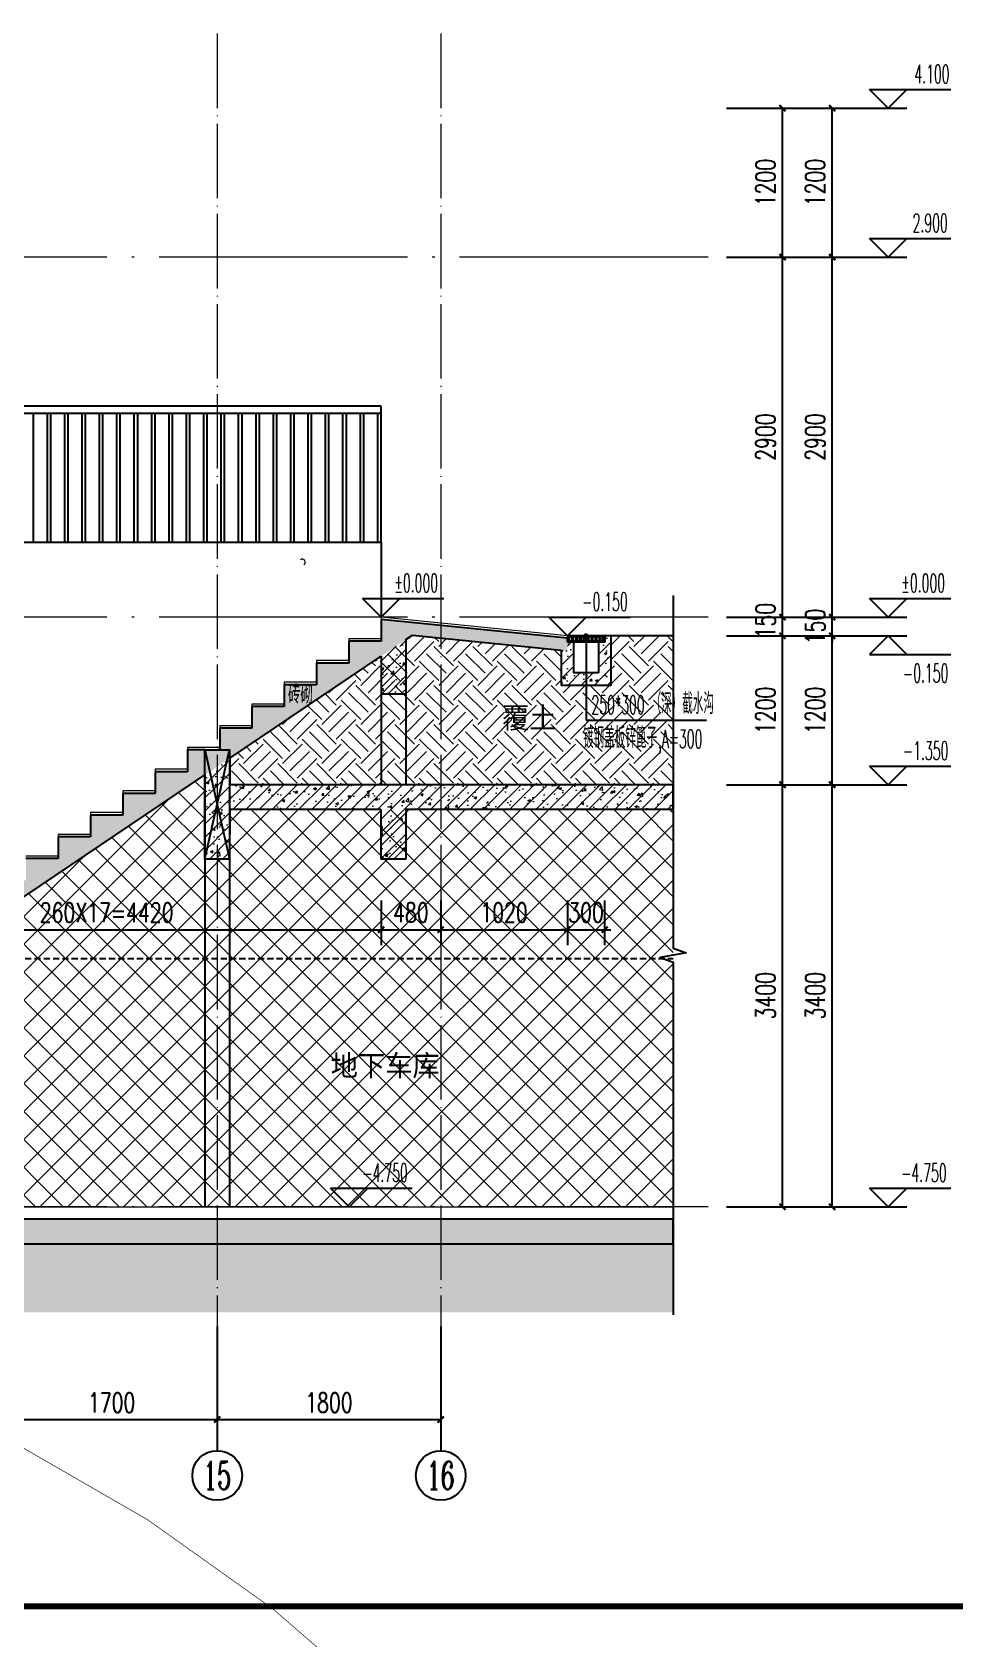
# Model space of a CAD drawing. Extents: x -1712635 to -854203, y -534641 to -21985.
# Drawn here: x -1000823 to -993393, y -90455 to -77513 of the extents above; entities that cross this region are included whole.
import ezdxf
from ezdxf.enums import TextEntityAlignment as Align

# ---------------------------------------------------------------- set-up
doc = ezdxf.new("R2010")
doc.units = 0
doc.header["$LTSCALE"] = 1000
doc.linetypes.add('DOTE', pattern=[2.42, 2, -0.2, 0.02, -0.2])
doc.linetypes.add('HIDDEN', pattern=[0.375, 0.25, -0.125])
doc.layers.get('0').update_dxf_attribs({"linetype": 'CONTINUOUS'})
doc.layers.get('Defpoints').update_dxf_attribs({"linetype": 'CONTINUOUS'})
for name, color, linetype in [('-TK', 7, 'CONTINUOUS'), ('A-AXIS_TEXT', 7, 'CONTINUOUS'), ('AXIS', 3, 'CONTINUOUS'), ('DIM_ELEV', 3, 'CONTINUOUS'), ('DIM_LEAD', 3, 'CONTINUOUS'), ('DIM_SYMB', 3, 'CONTINUOUS'), ('PUB_DIM', 3, 'CONTINUOUS'), ('PUB_TEXT', 2, 'CONTINUOUS'), ('S-X详图填充', 252, 'CONTINUOUS'), ('S-大样-砼线', 7, 'CONTINUOUS'), ('Stair-栏杆', 142, 'CONTINUOUS'), ('TEXT', 2, 'CONTINUOUS'), ('WALL', 2, 'CONTINUOUS'), ('地库集水坑', 128, 'CONTINUOUS'), ('审核', 1, 'CONTINUOUS'), ('尺寸标注', 86, 'CONTINUOUS'), ('看线', 251, 'CONTINUOUS')]:
    doc.layers.add(name, color=color, linetype=linetype)
for name, color, linetype, lineweight in [('AXIS_TEXT', 7, 'CONTINUOUS', 20), ('DOTE', 19, 'DOTE', 9), ('PUB_HATCH', 8, 'CONTINUOUS', 9), ('内粉刷', 37, 'CONTINUOUS', 9), ('填充', 251, 'CONTINUOUS', 5), ('立面-栏杆', 105, 'CONTINUOUS', 15)]:
    doc.layers.add(name, color=color, linetype=linetype, lineweight=lineweight)
doc.styles.add('_TCH_AXIS', font='COMPLEX', dxfattribs={"bigfont": 'GBCBIG'})
doc.styles.add('_TCH_DIM', font='SIMPLEX.shx', dxfattribs={"width": 0.7, "bigfont": 'GBCBIG.shx'})
doc.styles.add('_TCH_DIM_T3', font='SIMPLEX', dxfattribs={"width": 0.705882, "bigfont": 'GBCBIG'})
doc.styles.add('COMPLEX', font='COMPLEX')
doc.styles.add('TSSD_REIN', font='tssdeng.shx', dxfattribs={"width": 0.7, "height": 300, "bigfont": 'tssdchn.shx'})
doc.dimstyles.new('_TCH_ARCH&&50', dxfattribs={"dimtxt": 157.5, "dimasz": 50, "dimexe": 125, "dimexo": 150, "dimgap": 58.75, "dimtad": 1, "dimdec": 0, "dimzin": 0, "dimdsep": 46, "dimtxsty": '_TCH_DIM_T3', "dimblk": 'ARCHTICK', "dimcen": 0.09, "dimclrt": 7, "dimazin": 0, "dimtfac": 1, "dimtdec": 0, "dimtix": 1, "dimtmove": 2, "dimatfit": 3, "dimldrblk": 'ARCHTICK', "dimfxl": 0, "dimtolj": 1, "dimtzin": 0, "dimarcsym": 0})
pattern_1 = [(45, (-1417220.55, -45916.55), (-53.033009, 53.033009), []), (50, (-1417220.55, -45916.55), (215.178055, -18.82564), [22.5, -247.5]), (355, (-1417220.55, -45916.55), (-41.6254, 225.65764), [18, -198]), (100.4514, (-1417202.62, -45918.12), (173.55281, 206.83186), [19.12206, -210.34263]), (46.1842, (-1417220.55, -45856.55), (320.17231, -49.6557), [33.75, -371.25]), (96.6356, (-1417193.87, -45860.7), (280.39881, 292.23536), [28.68309, -315.5139]), (351.1842, (-1417220.55, -45856.55), (280.39858, 292.23558), [27, -297]), (21, (-1417190.55, -45871.55), (179.072116, -120.78567), [22.5, -247.5]), (326, (-1417190.55, -45871.55), (72.9946, 217.54501), [18, -198]), (71.4514, (-1417175.63, -45881.61), (252.06679, 96.75915), [19.12206, -210.34263]), (37.5, (-1417220.55, -45916.55), (3.647957, 99.868156), [0, -195.6, 0, -201, 0, -198.75]), (7.5, (-1417220.55, -45916.55), (78.92086, 118.323514), [0, -114.6, 0, -191.1, 0, -75.75]), (327.5, (-1417287.45, -45916.55), (160.146731, -6.766462), [0, -75, 0, -234, 0, -310.5]), (317.5, (-1417317.45, -45916.55), (174.95585, 30.031495), [0, -97.5, 0, -155.4, 0, -220.5])]

# ---------------------------------------------------------------- blocks, each defined once
blk = doc.blocks.new('_ArchTick')
at = {"color": 0, "const_width": 0.35}
blk.add_lwpolyline([(-0.5, -0.5), (0.5, 0.5)], dxfattribs=at)
blk = doc.blocks.new('*D1315')
at = {"layer": 'AXIS', "color": 0, "lineweight": -2}
for p, q in [((-999333, -88089), (-999333, -88814)), ((-997533, -88089), (-997533, -88814)), ((-999333, -88689), (-997533, -88689))]:
    blk.add_line(p, q, dxfattribs=at)
at = {"layer": 'Defpoints', "color": 0}
for p in [(-999333, -87939), (-997533, -87939), (-997533, -88689)]:
    blk.add_point(p, dxfattribs=at)
at = {"layer": 'AXIS', "color": 0, "lineweight": -2, "xscale": 50, "yscale": 50, "zscale": 50, "rotation": 180}
blk.add_blockref('_ArchTick', (-999333, -88689), dxfattribs=at)
at = {"layer": 'AXIS', "color": 0, "lineweight": -2, "xscale": 50, "yscale": 50, "zscale": 50}
blk.add_blockref('_ArchTick', (-997533, -88689), dxfattribs=at)
at = {"layer": 'AXIS', "color": 7, "insert": (-998433, -88552), "char_height": 157.5, "attachment_point": 5, "style": '_TCH_DIM_T3'}
blk.add_mtext('\\A1;1800', dxfattribs=at)
blk = doc.blocks.new('*D1316')
at = {"layer": 'AXIS', "color": 0, "lineweight": -2}
for p, q in [((-1001033, -88089), (-1001033, -88814)), ((-999333, -88089), (-999333, -88814)), ((-1001033, -88689), (-999333, -88689))]:
    blk.add_line(p, q, dxfattribs=at)
at = {"layer": 'Defpoints', "color": 0}
for p in [(-1001033, -87939), (-999333, -87939), (-999333, -88689)]:
    blk.add_point(p, dxfattribs=at)
at = {"layer": 'AXIS', "color": 0, "lineweight": -2, "xscale": 50, "yscale": 50, "zscale": 50, "rotation": 180}
blk.add_blockref('_ArchTick', (-1001033, -88689), dxfattribs=at)
at = {"layer": 'AXIS', "color": 0, "lineweight": -2, "xscale": 50, "yscale": 50, "zscale": 50}
blk.add_blockref('_ArchTick', (-999333, -88689), dxfattribs=at)
at = {"layer": 'AXIS', "color": 7, "insert": (-1000183, -88552), "char_height": 157.5, "attachment_point": 5, "style": '_TCH_DIM_T3'}
blk.add_mtext('\\A1;1700', dxfattribs=at)
blk = doc.blocks.new('*D1322')
at = {"layer": 'Defpoints', "color": 0}
for p in [(-995381, -83575), (-994781, -83575), (-995381, -86975)]:
    blk.add_point(p, dxfattribs=at)
at = {"layer": 'PUB_DIM', "color": 0, "lineweight": -2}
for p, q in [((-995231, -83575), (-994656, -83575)), ((-994781, -86975), (-994781, -83575)), ((-995231, -86975), (-994656, -86975))]:
    blk.add_line(p, q, dxfattribs=at)
at = {"layer": 'PUB_DIM', "color": 0, "lineweight": -2, "xscale": 50, "yscale": 50, "zscale": 50}
for p, rotation in [((-994781, -83575), 90), ((-994781, -86975), 270)]:
    blk.add_blockref('_ArchTick', p, dxfattribs=dict(at, rotation=rotation))
at = {"layer": 'PUB_DIM', "color": 7, "insert": (-994918, -85275), "char_height": 157.5, "attachment_point": 5, "rotation": 90, "style": '_TCH_DIM_T3'}
blk.add_mtext('\\A1;3400', dxfattribs=at)
blk = doc.blocks.new('*D1323')
at = {"layer": 'Defpoints', "color": 0}
for p in [(-995381, -82376), (-994781, -82376), (-995381, -83575)]:
    blk.add_point(p, dxfattribs=at)
at = {"layer": 'PUB_DIM', "color": 0, "lineweight": -2}
for p, q in [((-995231, -82376), (-994656, -82376)), ((-994781, -83575), (-994781, -82376)), ((-995231, -83575), (-994656, -83575))]:
    blk.add_line(p, q, dxfattribs=at)
at = {"layer": 'PUB_DIM', "color": 0, "lineweight": -2, "xscale": 50, "yscale": 50, "zscale": 50}
for p, rotation in [((-994781, -82376), 90), ((-994781, -83575), 270)]:
    blk.add_blockref('_ArchTick', p, dxfattribs=dict(at, rotation=rotation))
at = {"layer": 'PUB_DIM', "color": 7, "insert": (-994918, -82976), "char_height": 157.5, "attachment_point": 5, "rotation": 90, "style": '_TCH_DIM_T3'}
blk.add_mtext('\\A1;1200', dxfattribs=at)
blk = doc.blocks.new('*D1324')
at = {"layer": 'Defpoints', "color": 0}
for p in [(-995381, -82225), (-994781, -82225), (-995381, -82376)]:
    blk.add_point(p, dxfattribs=at)
at = {"layer": 'PUB_DIM', "color": 0, "lineweight": -2}
for p, q in [((-995231, -82225), (-994656, -82225)), ((-994781, -82376), (-994781, -82225)), ((-995231, -82376), (-994656, -82376))]:
    blk.add_line(p, q, dxfattribs=at)
at = {"layer": 'PUB_DIM', "color": 0, "lineweight": -2, "xscale": 50, "yscale": 50, "zscale": 50}
for p, rotation in [((-994781, -82225), 90), ((-994781, -82376), 270)]:
    blk.add_blockref('_ArchTick', p, dxfattribs=dict(at, rotation=rotation))
at = {"layer": 'PUB_DIM', "color": 7, "insert": (-994918, -82254), "char_height": 157.5, "attachment_point": 5, "rotation": 90, "style": '_TCH_DIM_T3'}
blk.add_mtext('\\A1;150', dxfattribs=at)
blk = doc.blocks.new('*D1325')
at = {"layer": 'Defpoints', "color": 0}
for p in [(-995381, -79325), (-994781, -79325), (-995381, -82225)]:
    blk.add_point(p, dxfattribs=at)
at = {"layer": 'PUB_DIM', "color": 0, "lineweight": -2}
for p, q in [((-995231, -79325), (-994656, -79325)), ((-994781, -82225), (-994781, -79325)), ((-995231, -82225), (-994656, -82225))]:
    blk.add_line(p, q, dxfattribs=at)
at = {"layer": 'PUB_DIM', "color": 0, "lineweight": -2, "xscale": 50, "yscale": 50, "zscale": 50}
for p, rotation in [((-994781, -79325), 90), ((-994781, -82225), 270)]:
    blk.add_blockref('_ArchTick', p, dxfattribs=dict(at, rotation=rotation))
at = {"layer": 'PUB_DIM', "color": 7, "insert": (-994918, -80775), "char_height": 157.5, "attachment_point": 5, "rotation": 90, "style": '_TCH_DIM_T3'}
blk.add_mtext('\\A1;2900', dxfattribs=at)
blk = doc.blocks.new('*D1326')
at = {"layer": 'Defpoints', "color": 0}
for p in [(-995381, -78125), (-994781, -78125), (-995381, -79325)]:
    blk.add_point(p, dxfattribs=at)
at = {"layer": 'PUB_DIM', "color": 0, "lineweight": -2}
for p, q in [((-995231, -78125), (-994656, -78125)), ((-994781, -79325), (-994781, -78125)), ((-995231, -79325), (-994656, -79325))]:
    blk.add_line(p, q, dxfattribs=at)
at = {"layer": 'PUB_DIM', "color": 0, "lineweight": -2, "xscale": 50, "yscale": 50, "zscale": 50}
for p, rotation in [((-994781, -78125), 90), ((-994781, -79325), 270)]:
    blk.add_blockref('_ArchTick', p, dxfattribs=dict(at, rotation=rotation))
at = {"layer": 'PUB_DIM', "color": 7, "insert": (-994918, -78725), "char_height": 157.5, "attachment_point": 5, "rotation": 90, "style": '_TCH_DIM_T3'}
blk.add_mtext('\\A1;1200', dxfattribs=at)
blk = doc.blocks.new('*D1327')
at = {"layer": 'Defpoints', "color": 0}
for p in [(-995381, -83575), (-994381, -83575), (-995381, -86975)]:
    blk.add_point(p, dxfattribs=at)
at = {"layer": 'PUB_DIM', "color": 0, "lineweight": -2}
for p, q in [((-995231, -83575), (-994256, -83575)), ((-994381, -86975), (-994381, -83575)), ((-995231, -86975), (-994256, -86975))]:
    blk.add_line(p, q, dxfattribs=at)
at = {"layer": 'PUB_DIM', "color": 0, "lineweight": -2, "xscale": 50, "yscale": 50, "zscale": 50}
for p, rotation in [((-994381, -83575), 90), ((-994381, -86975), 270)]:
    blk.add_blockref('_ArchTick', p, dxfattribs=dict(at, rotation=rotation))
at = {"layer": 'PUB_DIM', "color": 7, "insert": (-994518, -85275), "char_height": 157.5, "attachment_point": 5, "rotation": 90, "style": '_TCH_DIM_T3'}
blk.add_mtext('\\A1;3400', dxfattribs=at)
blk = doc.blocks.new('*D1328')
at = {"layer": 'Defpoints', "color": 0}
for p in [(-995381, -82376), (-994381, -82376), (-995381, -83575)]:
    blk.add_point(p, dxfattribs=at)
at = {"layer": 'PUB_DIM', "color": 0, "lineweight": -2}
for p, q in [((-995231, -82376), (-994256, -82376)), ((-994381, -83575), (-994381, -82376)), ((-995231, -83575), (-994256, -83575))]:
    blk.add_line(p, q, dxfattribs=at)
at = {"layer": 'PUB_DIM', "color": 0, "lineweight": -2, "xscale": 50, "yscale": 50, "zscale": 50}
for p, rotation in [((-994381, -82376), 90), ((-994381, -83575), 270)]:
    blk.add_blockref('_ArchTick', p, dxfattribs=dict(at, rotation=rotation))
at = {"layer": 'PUB_DIM', "color": 7, "insert": (-994518, -82976), "char_height": 157.5, "attachment_point": 5, "rotation": 90, "style": '_TCH_DIM_T3'}
blk.add_mtext('\\A1;1200', dxfattribs=at)
blk = doc.blocks.new('*D1329')
at = {"layer": 'Defpoints', "color": 0}
for p in [(-995381, -82225), (-994381, -82225), (-995381, -82376)]:
    blk.add_point(p, dxfattribs=at)
at = {"layer": 'PUB_DIM', "color": 0, "lineweight": -2}
for p, q in [((-994381, -82225), (-994381, -82175)), ((-995231, -82225), (-994256, -82225)), ((-994381, -82376), (-994381, -82225)), ((-995231, -82376), (-994256, -82376)), ((-994381, -82376), (-994381, -82426))]:
    blk.add_line(p, q, dxfattribs=at)
at = {"layer": 'PUB_DIM', "color": 0, "lineweight": -2, "xscale": 50, "yscale": 50, "zscale": 50}
for p, rotation in [((-994381, -82225), 270), ((-994381, -82376), 90)]:
    blk.add_blockref('_ArchTick', p, dxfattribs=dict(at, rotation=rotation))
at = {"layer": 'PUB_DIM', "color": 7, "insert": (-994518, -82301), "char_height": 157.5, "attachment_point": 5, "rotation": 90, "style": '_TCH_DIM_T3'}
blk.add_mtext('\\A1;150', dxfattribs=at)
blk = doc.blocks.new('*D1330')
at = {"layer": 'Defpoints', "color": 0}
for p in [(-995381, -79325), (-994381, -79325), (-995381, -82225)]:
    blk.add_point(p, dxfattribs=at)
at = {"layer": 'PUB_DIM', "color": 0, "lineweight": -2}
for p, q in [((-995231, -79325), (-994256, -79325)), ((-994381, -82225), (-994381, -79325)), ((-995231, -82225), (-994256, -82225))]:
    blk.add_line(p, q, dxfattribs=at)
at = {"layer": 'PUB_DIM', "color": 0, "lineweight": -2, "xscale": 50, "yscale": 50, "zscale": 50}
for p, rotation in [((-994381, -79325), 90), ((-994381, -82225), 270)]:
    blk.add_blockref('_ArchTick', p, dxfattribs=dict(at, rotation=rotation))
at = {"layer": 'PUB_DIM', "color": 7, "insert": (-994518, -80775), "char_height": 157.5, "attachment_point": 5, "rotation": 90, "style": '_TCH_DIM_T3'}
blk.add_mtext('\\A1;2900', dxfattribs=at)
blk = doc.blocks.new('*D1331')
at = {"layer": 'Defpoints', "color": 0}
for p in [(-995381, -78125), (-994381, -78125), (-995381, -79325)]:
    blk.add_point(p, dxfattribs=at)
at = {"layer": 'PUB_DIM', "color": 0, "lineweight": -2}
for p, q in [((-995231, -78125), (-994256, -78125)), ((-994381, -79325), (-994381, -78125)), ((-995231, -79325), (-994256, -79325))]:
    blk.add_line(p, q, dxfattribs=at)
at = {"layer": 'PUB_DIM', "color": 0, "lineweight": -2, "xscale": 50, "yscale": 50, "zscale": 50}
for p, rotation in [((-994381, -78125), 90), ((-994381, -79325), 270)]:
    blk.add_blockref('_ArchTick', p, dxfattribs=dict(at, rotation=rotation))
at = {"layer": 'PUB_DIM', "color": 7, "insert": (-994518, -78725), "char_height": 157.5, "attachment_point": 5, "rotation": 90, "style": '_TCH_DIM_T3'}
blk.add_mtext('\\A1;1200', dxfattribs=at)
blk = doc.blocks.new('*D1332')
at = {"layer": 'Defpoints', "color": 0}
for p in [(-996513, -84359), (-996213, -84359), (-996213, -84743)]:
    blk.add_point(p, dxfattribs=at)
at = {"layer": '尺寸标注', "color": 0, "lineweight": -2}
for p, q in [((-996513, -84509), (-996513, -84868)), ((-996213, -84509), (-996213, -84868)), ((-996513, -84743), (-996563, -84743)), ((-996513, -84743), (-996213, -84743)), ((-996213, -84743), (-996163, -84743))]:
    blk.add_line(p, q, dxfattribs=at)
at = {"layer": '尺寸标注', "color": 0, "lineweight": -2, "xscale": 50, "yscale": 50, "zscale": 50}
blk.add_blockref('_ArchTick', (-996513, -84743), dxfattribs=at)
at = {"layer": '尺寸标注', "color": 0, "lineweight": -2, "xscale": 50, "yscale": 50, "zscale": 50, "rotation": 180}
blk.add_blockref('_ArchTick', (-996213, -84743), dxfattribs=at)
at = {"layer": '尺寸标注', "color": 7, "insert": (-996363, -84605), "char_height": 157.5, "attachment_point": 5, "style": '_TCH_DIM_T3'}
blk.add_mtext('\\A1;300', dxfattribs=at)
blk = doc.blocks.new('*D1333')
at = {"layer": 'Defpoints', "color": 0}
for p in [(-997533, -84359), (-996513, -84359), (-996513, -84743)]:
    blk.add_point(p, dxfattribs=at)
at = {"layer": '尺寸标注', "color": 0, "lineweight": -2}
for p, q in [((-997533, -84509), (-997533, -84868)), ((-996513, -84509), (-996513, -84868)), ((-997533, -84743), (-996513, -84743))]:
    blk.add_line(p, q, dxfattribs=at)
at = {"layer": '尺寸标注', "color": 0, "lineweight": -2, "xscale": 50, "yscale": 50, "zscale": 50, "rotation": 180}
blk.add_blockref('_ArchTick', (-997533, -84743), dxfattribs=at)
at = {"layer": '尺寸标注', "color": 0, "lineweight": -2, "xscale": 50, "yscale": 50, "zscale": 50}
blk.add_blockref('_ArchTick', (-996513, -84743), dxfattribs=at)
at = {"layer": '尺寸标注', "color": 7, "insert": (-997023, -84605), "char_height": 157.5, "attachment_point": 5, "style": '_TCH_DIM_T3'}
blk.add_mtext('\\A1;1020', dxfattribs=at)
blk = doc.blocks.new('*D1334')
at = {"layer": 'Defpoints', "color": 0}
for p in [(-998013, -84359), (-997533, -84359), (-997533, -84743)]:
    blk.add_point(p, dxfattribs=at)
at = {"layer": '尺寸标注', "color": 0, "lineweight": -2}
for p, q in [((-998013, -84509), (-998013, -84868)), ((-997533, -84509), (-997533, -84868)), ((-998013, -84743), (-997533, -84743))]:
    blk.add_line(p, q, dxfattribs=at)
at = {"layer": '尺寸标注', "color": 0, "lineweight": -2, "xscale": 50, "yscale": 50, "zscale": 50, "rotation": 180}
blk.add_blockref('_ArchTick', (-998013, -84743), dxfattribs=at)
at = {"layer": '尺寸标注', "color": 0, "lineweight": -2, "xscale": 50, "yscale": 50, "zscale": 50}
blk.add_blockref('_ArchTick', (-997533, -84743), dxfattribs=at)
at = {"layer": '尺寸标注', "color": 7, "insert": (-997773, -84605), "char_height": 157.5, "attachment_point": 5, "style": '_TCH_DIM_T3'}
blk.add_mtext('\\A1;480', dxfattribs=at)
blk = doc.blocks.new('*D1335')
at = {"layer": 'Defpoints', "color": 0}
for p in [(-1002433, -84359), (-998013, -84359), (-998013, -84743)]:
    blk.add_point(p, dxfattribs=at)
at = {"layer": '尺寸标注', "color": 0, "lineweight": -2}
for p, q in [((-1002433, -84509), (-1002433, -84868)), ((-998013, -84509), (-998013, -84868)), ((-1002433, -84743), (-998013, -84743))]:
    blk.add_line(p, q, dxfattribs=at)
at = {"layer": '尺寸标注', "color": 0, "lineweight": -2, "xscale": 50, "yscale": 50, "zscale": 50, "rotation": 180}
blk.add_blockref('_ArchTick', (-1002433, -84743), dxfattribs=at)
at = {"layer": '尺寸标注', "color": 0, "lineweight": -2, "xscale": 50, "yscale": 50, "zscale": 50}
blk.add_blockref('_ArchTick', (-998013, -84743), dxfattribs=at)
at = {"layer": '尺寸标注', "color": 7, "insert": (-1000223, -84605), "char_height": 157.5, "attachment_point": 5, "style": '_TCH_DIM_T3'}
blk.add_mtext('\\A1;260X17=4420', dxfattribs=at)
blk = doc.blocks.new('_AXISO')
blk.add_circle((0, 0), 0.5)
at = {"layer": 'A-AXIS_TEXT', "style": 'COMPLEX', "width": 1.041667}
blk.add_attdef('A', text='', height=0.56, dxfattribs=at).set_placement((-0.25, -0.28), (0.25, -0.28), align=Align.FIT)
blk = doc.blocks.new('A1')
at = {"const_width": 100}
blk.add_lwpolyline([(2500, 58400), (2500, 1000), (83100, 1000), (83100, 58400)], close=True, dxfattribs=at)

msp = doc.modelspace()

# ---------------------------------------------------------------- hatches: boundary and pattern name
at = {"layer": 'PUB_HATCH'}
h = msp.add_hatch(dxfattribs=at)
h.set_pattern_fill('钢筋混凝土', color=256, scale=30, style=0)
h.set_pattern_definition(pattern_1)
h.paths.add_polyline_path([(-996512.86, -82395.34), (-998012.86, -82245.34), (-998012.86, -82420.34), (-998272.86, -82420.34), (-998272.86, -82595.34), (-998532.86, -82595.34), (-998532.86, -82770.34), (-998792.86, -82770.34), (-998792.86, -82945.34), (-999052.86, -82945.34), (-999052.86, -83120.34), (-999312.86, -83120.34), (-999312.86, -83295.34), (-999572.86, -83295.34), (-999572.86, -83470.34), (-999832.86, -83470.34), (-999832.86, -83645.34), (-1000092.86, -83645.34), (-1000092.86, -83820.34), (-1000352.86, -83820.34), (-1000352.86, -83995.34), (-1000612.86, -83995.34), (-1000612.86, -84170.34), (-1000872.86, -84170.34), (-1000872.86, -84345.34), (-1001132.86, -84345.34), (-1001132.86, -84520.34), (-1001392.86, -84520.34), (-1001392.86, -84695.34), (-1001652.86, -84695.34), (-1001652.86, -84870.34), (-1001912.86, -84870.34), (-1001912.86, -85045.34), (-1002172.86, -85045.34), (-1002172.86, -85220.34), (-1002432.86, -85220.34), (-1002432.86, -85395.34), (-1003532.91, -85395.34), (-1003532.91, -85495.34), (-1002632.86, -85495.34), (-1002632.86, -85795.34), (-1002432.86, -85795.34), (-1002432.86, -85515.88), (-997760.57, -82371.07), (-996512.86, -82495.84)])
h = msp.add_hatch(dxfattribs=at)
h.set_pattern_fill('钢筋混凝土', color=256, scale=30, style=0)
h.set_pattern_definition(pattern_1)
h.paths.add_polyline_path([(-997812.95, -82406.33), (-998013.2, -82541.11), (-998013.74, -82845.23), (-997813.74, -82845.59)])
h = msp.add_hatch(dxfattribs=at)
h.set_pattern_fill('钢筋混凝土', color=256, scale=30, style=0)
h.set_pattern_definition(pattern_1)
h.paths.add_polyline_path([(-998012.98, -82420.34), (-998012.86, -82420.34), (-998012.86, -82353.01)])
h = msp.add_hatch(dxfattribs=at)
h.set_pattern_fill('钢筋混凝土', color=256, scale=30, style=0)
h.set_pattern_definition(pattern_1)
h.paths.add_polyline_path([(-996512.86, -82425.34), (-996512.86, -82495.84), (-996563.16, -82490.81), (-996563.16, -82775.35), (-996463.16, -82675.35), (-996463.16, -82425.34)])
h = msp.add_hatch(dxfattribs=at)
h.set_pattern_fill('钢筋混凝土', color=256, scale=30, style=0)
h.set_pattern_definition(pattern_1)
h.paths.add_polyline_path([(-996162.81, -82425.34), (-996262.81, -82425.34), (-996262.81, -82675.35), (-996162.81, -82775.35)])
h = msp.add_hatch(dxfattribs=at)
h.set_pattern_fill('钢筋混凝土', color=256, scale=30, style=0)
h.set_pattern_definition(pattern_1)
h.paths.add_polyline_path([(-996212.86, -82375.34), (-996212.81, -82425.34), (-996162.81, -82425.29), (-996162.86, -82375.29)])
h = msp.add_hatch(dxfattribs=at)
h.set_pattern_fill('钢筋混凝土', color=256, scale=30, style=0)
h.set_pattern_definition(pattern_1)
h.paths.add_polyline_path([(-996162.81, -82775.35), (-996262.81, -82675.35), (-996463.16, -82675.35), (-996563.16, -82775.35)])
h = msp.add_hatch(dxfattribs=at)
h.set_pattern_fill('钢筋混凝土', color=256, scale=30, style=0)
h.set_pattern_definition(pattern_1)
h.paths.add_polyline_path([(-999431.57, -83295.34), (-999331.57, -83295.34), (-999431.57, -83295.19)])
h = msp.add_hatch(dxfattribs=at)
h.set_pattern_fill('钢筋混凝土', color=256, scale=30, style=0)
h.set_pattern_definition(pattern_1)
h.paths.add_polyline_path([(-999231.67, -83361.23), (-999431.86, -83495.98), (-999431.98, -83575.19), (-999298.74, -83641.96), (-999231.98, -83575.34)])
h = msp.add_hatch(dxfattribs=at)
h.set_pattern_fill('钢筋混凝土', color=256, scale=30, style=0)
h.set_pattern_definition(pattern_1)
h.paths.add_polyline_path([(-999298.74, -83641.96), (-999431.98, -83575.19), (-999432.86, -84175.12), (-999232.86, -84175.41), (-999232.27, -83775.34)])
h = msp.add_hatch(dxfattribs=at)
h.set_pattern_fill('钢筋混凝土', color=256, scale=30, style=0)
h.set_pattern_definition(pattern_1)
h.paths.add_polyline_path([(-997913.94, -83708.67), (-997913.74, -83575.34), (-999231.98, -83575.34), (-999298.74, -83641.96), (-999232.27, -83775.34), (-998014.03, -83775.34)])
h = msp.add_hatch(dxfattribs=at)
h.set_pattern_fill('钢筋混凝土', color=256, scale=30, style=0)
h.set_pattern_definition(pattern_1)
h.paths.add_polyline_path([(-995660.61, -83575.34), (-997913.74, -83575.34), (-997913.94, -83708.67), (-997814.03, -83775.34), (-995660.61, -83775.34)])
h = msp.add_hatch(dxfattribs=at)
h.set_pattern_fill('钢筋混凝土', color=256, scale=30, style=0)
h.set_pattern_definition(pattern_1)
h.paths.add_polyline_path([(-997913.94, -83708.67), (-998014.03, -83775.34), (-998014.62, -84175.12), (-997814.62, -84175.41), (-997814.03, -83775.34)])
h = msp.add_hatch(dxfattribs=at)
h.set_pattern_fill('钢筋混凝土', color=256, scale=30, style=0)
h.set_pattern_definition(pattern_1)
h.paths.add_polyline_path([(-995660.61, -87075.34), (-1003932.85, -87075.34), (-1003932.85, -87275.34), (-995660.61, -87275.34)])
at = {"layer": '地库集水坑'}
h = msp.add_hatch(dxfattribs=at)
h.set_pattern_fill('STEEL', color=250, scale=20, angle=45, style=0)
h.set_pattern_definition([(90, (-2898164.79, 3860313.704), (-31.75, 5e-15), []), (90, (-2898176.016, 3860324.93), (-31.75, 5e-15), [])])
h.paths.add_polyline_path([(-996212.86, -82375.34), (-996512.86, -82375.34), (-996512.86, -82425.34), (-996212.86, -82425.34)])
at = {"layer": '填充'}
h = msp.add_hatch(dxfattribs=at)
h.set_pattern_fill('EARTH', color=250, scale=70, angle=45, style=0)
h.set_pattern_definition([(45, (-2142458.6, -481123.6), (0, 314.308964), [222.25, -222.25]), (45, (-2142517.54, -481064.67), (0, 314.308964), [222.25, -222.25]), (45, (-2142576.47, -481005.74), (0, 314.308964), [222.25, -222.25]), (135, (-2142576.47, -480966.45), (-314.308964, 0), [222.25, -222.25]), (135, (-2142517.54, -480907.52), (-314.308964, 0), [222.25, -222.25]), (135, (-2142458.6, -480848.59), (-314.308964, 0), [222.25, -222.25])])
h.paths.add_polyline_path([(-996162.81, -82495.84), (-996162.81, -82775.35), (-996563.16, -82775.35), (-996565.76, -82490.55), (-997760.57, -82371.07), (-999231.98, -83361.44), (-999231.98, -83575.34), (-995660.61, -83575.34), (-995660.61, -82375.38), (-996162.81, -82375.38), (-996162.81, -82495.84)])
h = msp.add_hatch(dxfattribs=at)
h.set_pattern_fill('ANSI37', color=196, scale=100, style=0)
h.set_pattern_definition([(45, (-998982.86, -77115.3), (-112.2532, 112.2532), []), (135, (-998982.86, -77115.3), (-112.2532, -112.2532), [])])
edge = h.paths.add_edge_path()
edge.add_line((-999232.43, -83776.89), (-999232.43, -84177.03))
edge.add_line((-999232.43, -84177.03), (-999432.86, -84176.6))
edge.add_line((-999432.86, -84176.6), (-999431.86, -83495.98))
edge.add_line((-999431.86, -83495.98), (-999846.91, -83775.34))
edge.add_line((-999846.91, -83775.34), (-1002432.86, -85515.88))
edge.add_line((-1002432.86, -85515.88), (-1002432.86, -85795.34))
edge.add_line((-1002432.86, -85795.34), (-1002632.86, -85795.34))
edge.add_line((-1002632.86, -85795.34), (-1002632.86, -85495.34))
edge.add_line((-1002632.86, -85495.34), (-1003482.86, -85495.34))
edge.add_line((-1003482.86, -85495.34), (-1003482.86, -85775.35))
edge.add_line((-1003683.04, -85775.35), (-1003832.67, -85775.35))
edge.add_line((-1003832.67, -85775.35), (-1003832.86, -86975.34))
edge.add_line((-1003832.86, -86975.34), (-995660.61, -86975.34))
edge.add_line((-995660.61, -86975.34), (-995660.61, -83775.34))
edge.add_line((-995660.61, -83775.34), (-999232, -83776.89))
h = msp.add_hatch(dxfattribs=at)
h.set_pattern_fill('EARTH', color=250, scale=50, angle=45, style=0)
h.set_pattern_definition([(45, (-1162427.88, 49808.73), (0, 224.5064), [158.75, -158.75]), (45, (-1162469.97, 49850.82), (0, 224.5064), [158.75, -158.75]), (45, (-1162512.07, 49892.92), (0, 224.5064), [158.75, -158.75]), (135, (-1162512.07, 49920.98), (-224.5064, 0), [158.75, -158.75]), (135, (-1162469.97, 49963.08), (-224.5064, 0), [158.75, -158.75]), (135, (-1162427.88, 50005.17), (-224.5064, 0), [158.75, -158.75])])
h.paths.add_polyline_path([(-995660.61, -87825.24), (-995660.61, -87274.99), (-1010839.46, -87274.99), (-1010839.46, -87825.24)])

# ---------------------------------------------------------------- linework, layer by layer
at = {"layer": 'AXIS'}
for p, q in [((-999332.86, -87939.44), (-999332.86, -88939.44)), ((-997532.86, -87939.44), (-997532.86, -88939.44))]:
    msp.add_line(p, q, dxfattribs=at)
at = {"layer": 'DIM_ELEV'}
for p, q in [((-993930.61, -78125.31), (-994080.61, -77975.31)), ((-994080.61, -77975.31), (-993424.61, -77975.31)), ((-993930.61, -78125.31), (-993780.61, -77975.31)), ((-994780.61, -78125.31), (-993780.61, -78125.31)), ((-993930.61, -79325.34), (-994080.61, -79175.34)), ((-994080.61, -79175.34), (-993424.61, -79175.34)), ((-993930.61, -79325.34), (-993780.61, -79175.34)), ((-994780.61, -79325.34), (-993780.61, -79325.34)), ((-993930.61, -82225.34), (-994080.61, -82075.34)), ((-994080.61, -82075.34), (-993424.61, -82075.34)), ((-993930.61, -82225.34), (-993780.61, -82075.34)), ((-994780.61, -82225.34), (-993780.61, -82225.34)), ((-994780.61, -82375.81), (-993780.61, -82375.81)), ((-993930.61, -82375.81), (-994080.61, -82525.81)), ((-993930.61, -82375.81), (-993780.61, -82525.81)), ((-994080.61, -82525.81), (-993424.61, -82525.81)), ((-993930.61, -83575.34), (-994080.61, -83425.34)), ((-994080.61, -83425.34), (-993424.61, -83425.34)), ((-993930.61, -83575.34), (-993780.61, -83425.34)), ((-994780.61, -83575.34), (-993780.61, -83575.34)), ((-998269.61, -86975.34), (-998419.61, -86825.34)), ((-998419.61, -86825.34), (-997763.61, -86825.34)), ((-998269.61, -86975.34), (-998119.61, -86825.34)), ((-993930.61, -86975.34), (-994080.61, -86825.34)), ((-994080.61, -86825.34), (-993424.61, -86825.34)), ((-993930.61, -86975.34), (-993780.61, -86825.34)), ((-994780.61, -86975.34), (-993780.61, -86975.34))]:
    msp.add_line(p, q, dxfattribs=at)
at = {"layer": 'DIM_ELEV', "color": 6}
for p, q in [((-998012.86, -82225.34), (-998162.86, -82075.34)), ((-998162.86, -82075.34), (-997506.86, -82075.34)), ((-998012.86, -82225.34), (-997862.86, -82075.34)), ((-996512.86, -82375.34), (-996662.86, -82225.34)), ((-996662.86, -82225.34), (-996006.86, -82225.34)), ((-996512.86, -82375.34), (-996362.86, -82225.34))]:
    msp.add_line(p, q, dxfattribs=at)
at = {"layer": 'DIM_LEAD'}
for p, q in [((-996362.99, -82375.36), (-996362.99, -83056)), ((-996362.99, -83056), (-995393.03, -83056))]:
    msp.add_line(p, q, dxfattribs=at)
at = {"layer": 'DIM_LEAD', "const_width": 20}
msp.add_lwpolyline([(-996362.99, -82365.36, 1), (-996362.99, -82385.36, 1)], format="xyb", close=True, dxfattribs=at)
at = {"layer": 'DIM_SYMB'}
msp.add_lwpolyline([(-995660.61, -82050.99), (-995660.61, -84891.29), (-995555.61, -84929.5), (-995765.61, -84966.53), (-995660.61, -85003.79), (-995660.61, -87844.08)], dxfattribs=at)
at = {"layer": 'DOTE', "linetype": 'DOTE', "ltscale": 0.3}
for p, q in [((-999332.86, -77525.31), (-999332.86, -87939.44)), ((-997532.86, -77525.31), (-997532.86, -87939.44))]:
    msp.add_line(p, q, dxfattribs=at)
at = {"layer": 'DOTE', "linetype": 'DOTE'}
for p, q in [((-995380.61, -79325.34), (-1011107.39, -79325.34)), ((-995380.61, -82225.34), (-1011107.39, -82225.34)), ((-995380.61, -86975.34), (-1011107.39, -86975.34))]:
    msp.add_line(p, q, dxfattribs=at)
at = {"layer": 'S-X详图填充', "color": 2, "const_width": 5}
msp.add_lwpolyline([(-1040655.48, -93928.37, -0.57735027), (-1018160.95, -93928.37, -0.57735027), (-995666.42, -93928.37, -0.57735027), (-973171.89, -93928.37, -0.57735027), (-950677.37, -93928.37, -0.57735027), (-928182.84, -93928.37, -0.57735027), (-905688.31, -93928.37, -0.57735027), (-883193.78, -93928.37, -0.57735027), (-860699.26, -93928.37, -0.57735027), (-860699.26, -116422.9, -0.57735027), (-860699.26, -138917.43, -0.57735027)], format="xyb", dxfattribs=at)
at = {"layer": 'S-大样-砼线'}
for p, q in [((-999431.86, -84174.66), (-999232.57, -83295.19)), ((-999431.57, -83295.19), (-999232.86, -84174.73))]:
    msp.add_line(p, q, dxfattribs=at)
msp.add_lwpolyline([(-999232.86, -84174.66), (-999431.86, -84174.66), (-999431.57, -83295.19), (-999232.57, -83295.19)], close=True, dxfattribs=at)
at = {"layer": 'Stair-栏杆'}
for p, q in [((-998012.86, -80525.34), (-1002682.83, -80525.34)), ((-998012.86, -80585.34), (-1002682.83, -80585.34))]:
    msp.add_line(p, q, dxfattribs=at)
for points in [[(-1000812.86, -81625.34), (-1000812.86, -80585.34)], [(-1000702.86, -80585.34), (-1000702.86, -81625.34)], [(-1000672.86, -81625.34), (-1000672.86, -80585.34)], [(-1000562.86, -80585.34), (-1000562.86, -81625.34)], [(-1000532.86, -81625.34), (-1000532.86, -80585.34)], [(-1000422.86, -80585.34), (-1000422.86, -81625.34)], [(-1000392.86, -81625.34), (-1000392.86, -80585.34)], [(-1000282.86, -80585.34), (-1000282.86, -81625.34)], [(-1000252.86, -81625.34), (-1000252.86, -80585.34)], [(-1000142.86, -80585.34), (-1000142.86, -81625.34)], [(-1000112.86, -81625.34), (-1000112.86, -80585.34)], [(-1000002.86, -80585.34), (-1000002.86, -81625.34)], [(-999972.86, -81625.34), (-999972.86, -80585.34)], [(-999862.86, -80585.34), (-999862.86, -81625.34)], [(-999832.86, -81625.34), (-999832.86, -80585.34)], [(-999722.86, -80585.34), (-999722.86, -81625.34)], [(-999692.86, -81625.34), (-999692.86, -80585.34)], [(-999582.86, -80585.34), (-999582.86, -81625.34)], [(-999552.86, -81625.34), (-999552.86, -80585.34)], [(-999442.86, -80585.34), (-999442.86, -81625.34)], [(-999412.86, -81625.34), (-999412.86, -80585.34)], [(-999302.86, -80585.34), (-999302.86, -81625.34)], [(-999272.86, -81625.34), (-999272.86, -80585.34)], [(-999162.86, -80585.34), (-999162.86, -81625.34)], [(-999132.86, -81625.34), (-999132.86, -80585.34)], [(-999022.86, -80585.34), (-999022.86, -81625.34)], [(-998992.86, -81625.34), (-998992.86, -80585.34)], [(-998882.86, -80585.34), (-998882.86, -81625.34)], [(-998852.86, -81625.34), (-998852.86, -80585.34)], [(-998742.86, -80585.34), (-998742.86, -81625.34)], [(-998712.86, -81625.34), (-998712.86, -80585.34)], [(-998602.86, -80585.34), (-998602.86, -81625.34)], [(-998572.86, -81625.34), (-998572.86, -80585.34)], [(-998462.86, -80585.34), (-998462.86, -81625.34)], [(-998432.86, -81625.34), (-998432.86, -80585.34)], [(-998322.86, -80585.34), (-998322.86, -81625.34)], [(-998292.86, -81625.34), (-998292.86, -80585.34)], [(-998182.86, -80585.34), (-998182.86, -81625.34)], [(-998152.86, -81625.34), (-998152.86, -80585.34)], [(-998042.86, -80585.34), (-998042.86, -81625.34)], [(-998012.86, -81625.34), (-998012.86, -80525.34)]]:
    msp.add_lwpolyline(points, dxfattribs=at)
at = {"layer": 'WALL'}
for p, q in [((-996512.86, -82395.34), (-998012.86, -82245.34)), ((-998012.86, -82245.34), (-998012.86, -82353.01)), ((-998012.98, -82420.34), (-998272.86, -82420.34)), ((-998272.86, -82420.34), (-998272.86, -82595.34)), ((-998012.86, -82353.01), (-998012.98, -82420.34)), ((-997812.95, -82406.33), (-997813.74, -82845.59)), ((-997812.95, -82406.33), (-997760.57, -82371.07)), ((-997760.57, -82371.07), (-996563.16, -82490.81)), ((-996512.86, -82425.34), (-996512.86, -82395.34)), ((-996463.16, -82425.34), (-996463.16, -82675.35)), ((-996212.81, -82425.34), (-996262.81, -82425.34)), ((-996262.81, -82425.34), (-996262.81, -82675.35)), ((-996162.86, -82375.29), (-996212.86, -82375.34)), ((-996212.86, -82375.34), (-996212.81, -82425.34)), ((-996162.86, -82375.29), (-996162.81, -82425.29)), ((-996162.81, -82425.34), (-996162.81, -82775.35)), ((-999231.67, -83361.23), (-998013.2, -82541.11)), ((-998013.2, -82541.11), (-998013.74, -82845.23)), ((-996563.16, -82490.81), (-996563.16, -82775.35)), ((-998272.86, -82595.34), (-998532.86, -82595.34)), ((-998532.86, -82595.34), (-998532.86, -82770.34)), ((-996262.81, -82675.35), (-996463.16, -82675.35)), ((-998532.86, -82770.34), (-998792.86, -82770.34)), ((-998792.86, -82770.34), (-998792.86, -82945.34)), ((-996162.81, -82775.35), (-996563.16, -82775.35)), ((-998792.86, -82945.34), (-999052.86, -82945.34)), ((-999052.86, -82945.34), (-999052.86, -83120.34)), ((-997813.74, -82845.59), (-998013.74, -82845.23)), ((-999052.86, -83120.34), (-999312.86, -83120.34)), ((-999312.86, -83120.34), (-999312.86, -83295.34)), ((-999431.57, -83295.34), (-999572.86, -83295.34)), ((-999572.86, -83295.34), (-999572.86, -83470.34)), ((-999431.57, -83295.19), (-999431.57, -83295.34)), ((-999312.86, -83295.34), (-999331.57, -83295.34)), ((-999572.86, -83470.34), (-999832.86, -83470.34)), ((-999832.86, -83470.34), (-999832.86, -83645.34)), ((-999231.67, -83361.23), (-999231.98, -83575.34)), ((-1002432.86, -85515.88), (-999431.86, -83495.98)), ((-999431.98, -83575.19), (-999432.86, -84175.12)), ((-999431.86, -83495.98), (-999431.98, -83575.19)), ((-997913.74, -83575.34), (-999231.98, -83575.34)), ((-995660.61, -83575.34), (-997913.74, -83575.34)), ((-995660.61, -83775.34), (-995660.61, -83575.34)), ((-999832.86, -83645.34), (-1000092.86, -83645.34)), ((-1000092.86, -83645.34), (-1000092.86, -83820.34)), ((-1000092.86, -83820.34), (-1000352.86, -83820.34)), ((-1000352.86, -83820.34), (-1000352.86, -83995.34)), ((-999232.27, -83775.34), (-999232.86, -84175.41)), ((-998014.03, -83775.34), (-999232.27, -83775.34)), ((-998014.03, -83775.34), (-998014.62, -84175.12)), ((-997814.03, -83775.34), (-997814.62, -84175.41)), ((-995660.61, -83775.34), (-997814.03, -83775.34)), ((-1000352.86, -83995.34), (-1000612.86, -83995.34)), ((-1000612.86, -83995.34), (-1000612.86, -84170.34)), ((-1000612.86, -84170.34), (-1000872.86, -84170.34)), ((-999232.86, -84175.41), (-999432.86, -84175.12)), ((-997814.62, -84175.41), (-998014.62, -84175.12)), ((-995660.61, -87075.34), (-1003932.85, -87075.34)), ((-995660.61, -87275.34), (-995660.61, -87075.34)), ((-995660.61, -87275.34), (-1003932.85, -87275.34))]:
    msp.add_line(p, q, dxfattribs=at)
at = {"layer": 'WALL', "color": 1}
msp.add_line((-995660.61, -82375.38), (-996162.86, -82375.29), dxfattribs=at)
at = {"layer": '内粉刷'}
msp.add_line((-1003832.9, -86975.34), (-995660.61, -86975.34), dxfattribs=at)
msp.add_lwpolyline([(-996512.86, -82375.34), (-998012.86, -82225.34), (-998012.86, -82400.34), (-998272.86, -82400.34), (-998272.86, -82575.34), (-998532.86, -82575.34), (-998532.86, -82750.34), (-998792.86, -82750.34), (-998792.86, -82925.34), (-999052.86, -82925.34), (-999052.86, -83100.34), (-999312.86, -83100.34), (-999312.86, -83275.34), (-999572.86, -83275.34), (-999572.86, -83450.34), (-999832.86, -83450.34), (-999832.86, -83625.34), (-1000092.86, -83625.34), (-1000092.86, -83800.34), (-1000352.86, -83800.34), (-1000352.86, -83975.34), (-1000612.86, -83975.34), (-1000612.86, -84150.34), (-1000872.86, -84150.34)], dxfattribs=at)
at = {"layer": '地库集水坑'}
for points in [[(-996212.86, -82375.34), (-996512.86, -82375.34), (-996512.86, -82425.34), (-996212.86, -82425.34)], [(-996222.86, -82385.34), (-996502.86, -82385.34), (-996502.86, -82415.34), (-996222.86, -82415.34)]]:
    msp.add_lwpolyline(points, close=True, dxfattribs=at)
at = {"layer": '审核', "color": 58, "linetype": 'HIDDEN', "ltscale": 0.2}
msp.add_line((-1001629.77, -84975.34), (-995660.61, -84975.34), dxfattribs=at)
at = {"layer": '看线', "color": 32}
for q in [(-1002682.84, -81625.12), (-998012.86, -82225.34)]:
    msp.add_line((-998012.86, -81625.34), q, dxfattribs=at)
at = {"layer": '看线'}
for p, q in [((-998013.74, -82845.23), (-998013.74, -83575.34)), ((-997813.74, -82845.59), (-997813.74, -83575.34)), ((-999432.86, -84175.48), (-999432.86, -86975.56)), ((-999232.86, -84175.48), (-999232.86, -86975.56))]:
    msp.add_line(p, q, dxfattribs=at)
at = {"layer": '立面-栏杆', "color": 4}
msp.add_arc((-998648.9, -81783.58), 25, 303.943587, 123.943587, dxfattribs=at)

# ---------------------------------------------------------------- block references
at = {"layer": '-TK', "xscale": 0.5, "yscale": 0.5, "zscale": 0.5}
msp.add_blockref('A1', (-1029287.77, -90692.79), dxfattribs=at)
at = {"layer": 'AXIS'}
ref = msp.add_blockref('_AXISO', (-999332.86, -89139.44), dxfattribs=dict(at, xscale=400, yscale=400, zscale=400))
ref.add_attrib('A', '15', dxfattribs={"layer": 'AXIS_TEXT', "height": 226.274, "style": '_TCH_AXIS', "width": 0.724138}).set_placement((-999446, -89252.57), (-999219.72, -89252.57), align=Align.FIT)
ref = msp.add_blockref('_AXISO', (-997532.86, -89139.44), dxfattribs=dict(at, xscale=400, yscale=400, zscale=400))
ref.add_attrib('A', '16', dxfattribs={"layer": 'AXIS_TEXT', "height": 226.274, "style": '_TCH_AXIS', "width": 0.724138}).set_placement((-997646, -89252.57), (-997419.72, -89252.57), align=Align.FIT)

# ---------------------------------------------------------------- texts
at = {"layer": 'PUB_TEXT', "style": '_TCH_DIM'}
for s, height, width, p in [('4.100', 148.75, 0.494118, (-993719.61, -77925.26)), ('2.900', 148.75, 0.494118, (-993733.61, -79125.29)), ('%%P0.000', 148.75, 0.494118, (-993824.61, -82025.29)), ('-0.150', 148.75, 0.494118, (-993810.61, -82750.86)), ('（深）截水沟', 168.794, 0.7, (-995843.56, -83005.95)), ('250*300', 148.75, 0.494118, (-996319.56, -83005.95)), ('镀钢盖板锌篦子', 168.794, 0.7, (-996387.11, -83281.05)), (',A=300', 148.75, 0.494118, (-995785.03, -83281.05)), ('-1.350', 148.75, 0.494118, (-993810.61, -83375.29)), ('-4.750', 148.75, 0.494118, (-998163.61, -86775.29)), ('-4.750', 148.75, 0.494118, (-993824.61, -86775.29))]:
    msp.add_text(s, height=height, dxfattribs=dict(at, width=width)).set_placement(p)
at = {"layer": 'PUB_TEXT', "color": 6, "style": '_TCH_DIM', "width": 0.494118}
for s, p in [('%%P0.000', (-997906.86, -82025.29)), ('-0.150', (-996392.86, -82175.29))]:
    msp.add_text(s, height=148.75, dxfattribs=at).set_placement(p)
at = {"layer": 'PUB_TEXT'}
for s, p in [('覆土', (-997039.32, -83121.03)), ('地下车库', (-998419.05, -85921.03))]:
    msp.add_text(s, height=168.794, dxfattribs=at).set_placement(p)
at = {"layer": 'TEXT', "color": 230, "style": 'TSSD_REIN', "width": 0.7}
msp.add_text('砖砌', height=150, dxfattribs=at).set_placement((-998663.12, -82922.6), align=Align.CENTER)

# ---------------------------------------------------------------- dimensions: what is measured, and where the dimension line sits
at = {"layer": 'AXIS'}
for p1, p2, picture, middle in [((-1001032.86, -87939.44), (-999332.86, -87939.44), '*D1316', (-1000182.86, -88551.94)), ((-999332.86, -87939.44), (-997532.86, -87939.44), '*D1315', (-998432.86, -88551.94))]:
    dim = msp.add_aligned_dim(p1=p1, p2=p2, distance=-750, dimstyle='_TCH_ARCH&&50', dxfattribs=at)
    dim.commit()
    dim.dimension.update_dxf_attribs({"geometry": picture, "text_midpoint": middle})
at = {"layer": 'PUB_DIM'}
for p1, p2, distance, picture, middle in [((-995380.61, -79325.34), (-995380.61, -78125.31), -600, '*D1326', (-994918.11, -78725.32)), ((-995380.61, -79325.34), (-995380.61, -78125.31), -1000, '*D1331', (-994518.11, -78725.32)), ((-995380.61, -82225.34), (-995380.61, -79325.34), -600, '*D1325', (-994918.11, -80775.34)), ((-995380.61, -82225.34), (-995380.61, -79325.34), -1000, '*D1330', (-994518.11, -80775.34)), ((-995380.61, -82375.81), (-995380.61, -82225.34), -1000, '*D1329', (-994518.11, -82300.58)), ((-995380.61, -83575.34), (-995380.61, -82375.81), -600, '*D1323', (-994918.11, -82975.58)), ((-995380.61, -83575.34), (-995380.61, -82375.81), -1000, '*D1328', (-994518.11, -82975.58)), ((-995380.61, -86975.34), (-995380.61, -83575.34), -600, '*D1322', (-994918.11, -85275.34)), ((-995380.61, -86975.34), (-995380.61, -83575.34), -1000, '*D1327', (-994518.11, -85275.34))]:
    dim = msp.add_aligned_dim(p1=p1, p2=p2, distance=distance, dimstyle='_TCH_ARCH&&50', dxfattribs=at)
    dim.commit()
    dim.dimension.update_dxf_attribs({"geometry": picture, "text_midpoint": middle})
dim = msp.add_linear_dim(base=(-994780.61, -82225.34), p1=(-995380.61, -82375.81), p2=(-995380.61, -82225.34), angle=90, dimstyle='_TCH_ARCH&&50', dxfattribs=at)
dim.commit()
dim.dimension.update_dxf_attribs({"geometry": '*D1324', "text_midpoint": (-994918.11, -82254.14), "dimtype": 161})
at = {"layer": '尺寸标注', "color": 106}
dim = msp.add_aligned_dim(p1=(-1002432.86, -84359.13), p2=(-998012.86, -84359.13), distance=-383.61, text='260X17=4420', dimstyle='_TCH_ARCH&&50', dxfattribs=at)
dim.commit()
dim.dimension.update_dxf_attribs({"geometry": '*D1335', "text_midpoint": (-1000222.86, -84605.24)})
for p1, p2, picture, middle in [((-998012.86, -84359.13), (-997532.86, -84359.13), '*D1334', (-997772.86, -84605.24)), ((-997532.86, -84359.13), (-996512.86, -84359.13), '*D1333', (-997022.86, -84605.24)), ((-996512.86, -84359.13), (-996212.86, -84359.13), '*D1332', (-996362.86, -84605.24))]:
    dim = msp.add_aligned_dim(p1=p1, p2=p2, distance=-383.61, dimstyle='_TCH_ARCH&&50', dxfattribs=at)
    dim.commit()
    dim.dimension.update_dxf_attribs({"geometry": picture, "text_midpoint": middle})

doc.saveas('drawing.dxf')
